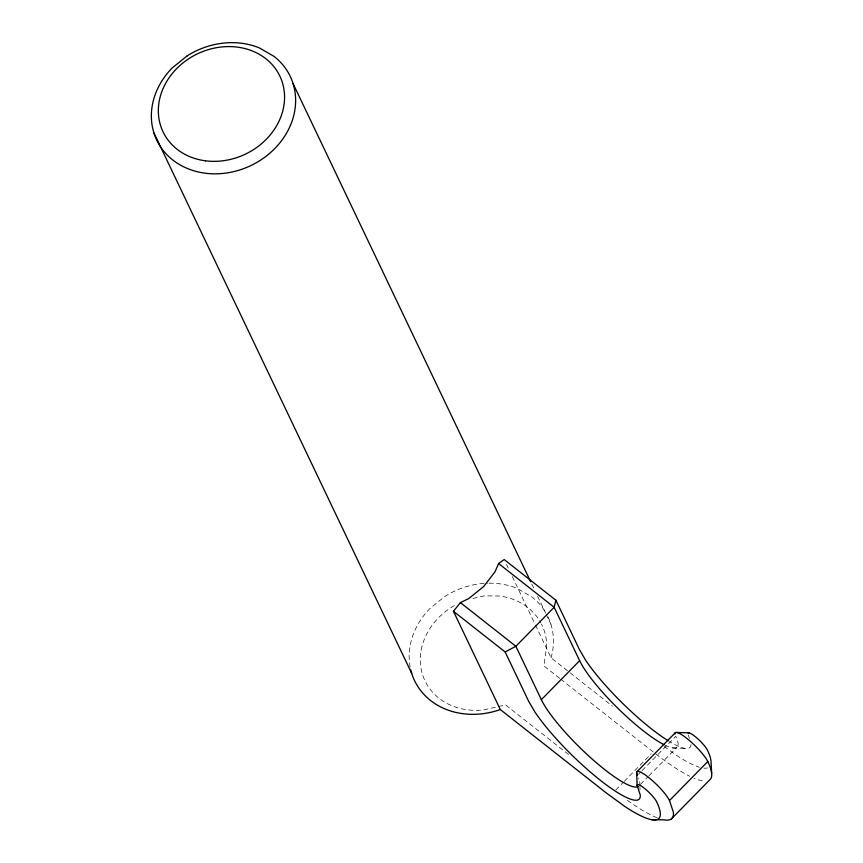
<?xml version="1.0" encoding="UTF-8"?>
<svg xmlns="http://www.w3.org/2000/svg" width="863" height="863" viewBox="0 0 863 863"><rect width="100%" height="100%" fill="white"/><g stroke="black" fill="none" stroke-linecap="round" stroke-linejoin="round"><path stroke-width="0.65" stroke-dasharray="4.32 3.24" d="M615.815 789.969L623.28 782.363M624.219 781.403L651.295 753.82M638.393 774.381L641.198 771.522M642.126 770.573L675.751 736.322A69.342 13.873 44.5 0 1 664.963 745.168M640.529 784.381L648.005 776.776M648.933 775.826L676.948 747.282M472.967 598.458L484.208 595.869L499.44 595.977A64.952 55.793 -25.5 0 1 540.831 622.838M672.482 747.908L684.629 748.307M664.1 746.366L675.502 754.683A106.235 21.251 44.5 0 0 699.462 767.239M535.448 625.071L551.079 657.833L569.051 671.986M570.109 672.816L612.417 706.107M559.688 678.35L543.927 665.945L546.689 645.966A64.952 55.793 -25.5 0 0 541.457 624.025M560.734 679.17L653.172 751.91A115.566 23.118 44.5 0 0 689.807 776.279M568.62 754.51L505.535 704.866L483.647 709.915A64.639 55.523 -25.5 0 1 421.899 672.385A64.639 55.523 -25.5 0 1 456.02 604.65M531.77 584.057L534.672 590.13M537.563 596.204L545.675 613.205M546.257 614.424L550.896 624.132M506.516 564.413L508.253 568.048M512.298 576.538L534.866 623.863M688.264 734.942L689.429 738.448M639.904 786.085L639.774 782.342A69.342 13.873 44.5 0 0 638.609 777.973M639.947 787.336L640.033 789.828M657.088 817.768A115.566 23.118 44.5 0 1 625.643 799.073M548.091 616.991A73.959 63.528 -25.5 0 1 551.079 657.833M410.152 667.142A73.959 63.528 -25.5 0 1 430.044 608.415L444.93 596.398A73.959 63.528 -25.5 0 1 487.671 583.194M489.019 583.172A73.959 63.528 -25.5 0 1 517.066 588.361L532.061 597.034A73.959 63.528 -25.5 0 1 545.675 612.46M702.342 780.842A115.566 23.118 44.5 0 1 694.035 778.221M707.574 767.887A106.235 21.251 44.5 0 1 703.917 768.156M691.026 744.575A78.662 15.739 44.5 0 1 669.537 741.576"/><path stroke-width="1.29" d="M555.923 600.26L554.165 607.272L515.869 646.279L505.157 651.975L453.442 611.274L460.4 602.622L468.76 598.555L483.647 586.549L495.038 571.791L498.598 563.539L504.197 559.558L555.923 600.26L579.494 649.677L585.643 660.227A78.662 15.739 44.5 0 0 668.35 740.842M638.663 786.29A69.342 13.873 44.5 0 1 591.727 758.674A69.342 13.873 44.5 0 1 541.349 699.688L579.634 660.68L554.165 607.272L498.598 563.539M637.056 771.684L675.351 732.676M651.684 819.667L664.057 819.85A115.566 23.118 44.5 0 0 673.367 812.223L669.494 800.54L707.789 761.544A23.118 4.628 44.5 0 0 688.803 739.99A23.118 4.628 44.5 0 0 674.974 733.992M671.5 818.804L709.796 779.796A115.566 23.118 44.5 0 0 707.789 761.544M676.84 732.46L688.987 732.86M460.4 602.622L515.869 646.279L541.349 699.688M410.691 669.666A73.959 63.528 -25.5 0 0 500.313 709.548L606.074 792.784L624.736 806.398A106.235 21.251 44.5 0 0 656.689 801.921A13.786 2.762 44.5 0 0 645.362 789.062A13.786 2.762 44.5 0 0 637.121 785.492L636.689 773M293.086 83.625L530.616 581.63M505.157 651.975L528.728 701.392L534.887 711.943A78.662 15.739 44.5 0 0 600.4 780.335A78.662 15.739 44.5 0 0 640.206 794.834L637.121 785.492M453.442 611.274L500.313 709.548M153.894 132.859L411.705 673.367M711.651 773.216L711.004 760.939A106.235 21.251 44.5 0 0 707.455 750.206A13.786 2.762 44.5 0 0 697.433 738.48A13.786 2.762 44.5 0 0 688.102 732.989M637.455 775.33A23.118 4.628 44.5 0 1 648.383 777.261A23.118 4.628 44.5 0 1 669.494 800.54M663.96 744.661A69.342 13.873 44.5 0 1 579.634 660.68M187.12 55.89L172.233 67.907A73.959 63.528 -25.5 0 0 172.729 159.957A73.959 63.528 -25.5 0 0 274.747 148.587A73.959 63.528 -25.5 0 0 274.251 56.527L259.256 47.853A73.959 63.528 -25.5 0 0 187.12 55.89M205.416 160.809A64.714 55.588 -25.5 0 0 282.341 82.427A64.714 55.588 -25.5 0 0 176.602 68.673A64.714 55.588 -25.5 0 0 205.416 160.809"/></g></svg>
